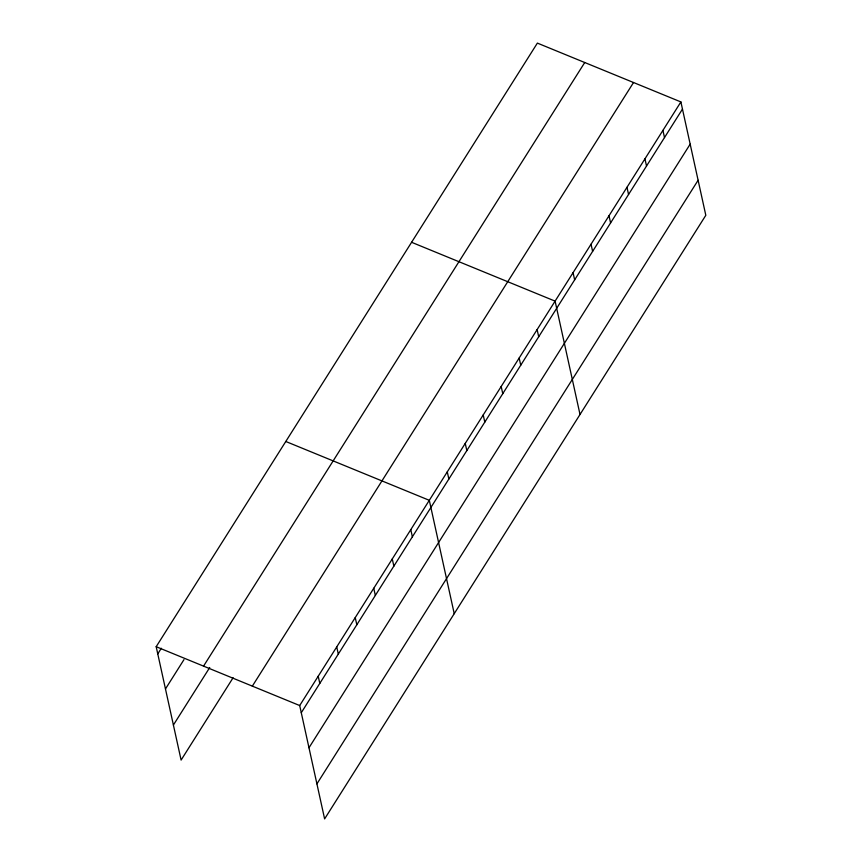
<?xml version="1.0" encoding="UTF-8"?>
<svg xmlns="http://www.w3.org/2000/svg" width="862" height="862" viewBox="0 0 862 862"><rect width="100%" height="100%" fill="white"/><g stroke="black" fill="none" stroke-linecap="round" stroke-linejoin="round"><path stroke-width="1.29" d="M233.096 677.747L181.106 760.068L156.184 646.705L537.382 43.1L680.894 101.931L705.816 215.295L324.618 818.9L299.696 705.547L680.894 101.931M157.768 653.892L161.323 648.256M165.472 688.932L183.983 659.613M203.551 666.121L584.738 62.517M173.402 725.028L209.725 667.522M252.34 686.13L633.527 82.526M301.28 712.723L682.467 109.118M308.984 747.763L690.171 144.159M316.925 783.86L698.112 180.255M411.583 242.287L555.096 301.129L580.018 414.482M285.796 441.484L429.308 500.316L454.231 613.669M156.184 646.705L299.696 705.547M662.921 130.388L664.505 137.575M644.948 158.845L646.532 166.032M626.976 187.302L628.56 194.489M609.014 215.759L610.587 222.946M591.041 244.215L592.614 251.402M573.068 272.672L574.652 279.859M537.123 329.586L538.707 336.762M519.161 358.042L520.734 365.219M501.188 386.499L502.761 393.675M483.216 414.956L484.8 422.132M465.243 443.402L466.827 450.589M447.281 471.859L448.854 479.046M410.786 529.634L412.37 536.821M392.275 558.953L393.859 566.14M373.763 588.272L375.336 595.459M355.241 617.591L356.825 624.778M336.73 646.909L338.313 654.096M318.218 676.228L319.791 683.415"/></g></svg>
